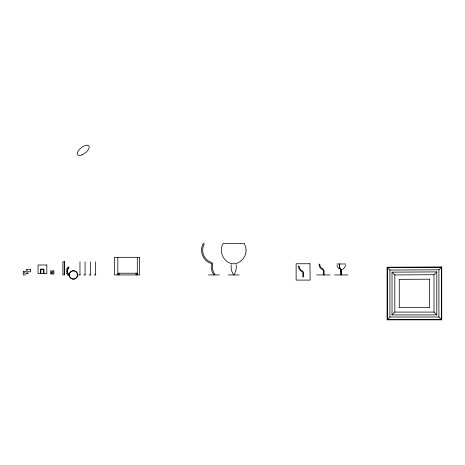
<?xml version="1.0" encoding="UTF-8"?>
<svg xmlns="http://www.w3.org/2000/svg" width="465" height="465" viewBox="0 0 465 465"><rect width="100%" height="100%" fill="white"/><g stroke="black" fill="none" stroke-linecap="round" stroke-linejoin="round"><path stroke-width="0.7" d="M341.333 269.88L341.351 270.095A2.813 0.465 -90 0 1 341.397 271.287L341.374 274.931M66.274 270.316L66.274 271.984M77.393 276.001L77.533 274.931A4.121 4.121 0 0 0 71.354 271.362A4.121 4.121 0 0 0 71.354 278.5L72.348 278.913A4.121 4.121 0 0 0 77.393 276.001L77.754 276.094M231.262 264.632C230.657 268.212 231.558 272.008 233.703 274.931C235.854 272.008 236.755 268.212 236.144 264.632M345.553 265.114L344.681 267.549L342.763 269.281M66.443 269.497L67.559 267.265M392.024 272.147L394.82 274.931L434.008 274.722L436.804 271.909L436.804 314.892L392.024 314.892L392.024 272.147L436.804 271.909M387.432 267.584L389.914 270.055L438.914 269.793L441.395 267.294M387.432 319.484L389.914 316.996L438.914 316.996L441.395 319.484M392.024 314.892L394.82 312.091L434.008 312.091L436.804 314.892M68.076 275.611L68.994 274.78L68.541 274.269A5.057 5.057 0 0 1 68.541 268.032L68.994 267.52L68.076 266.695M336.951 263.986L345.582 263.986M339.531 264.597L339.293 263.986L339.293 264.597A5.313 1.558 -90 0 0 340.252 269.508L342.287 269.508M340.775 271.287L341.397 271.287M23.25 271.432L26.023 271.432L28.295 273.705L25.523 273.705L23.25 271.432L23.25 274.931L25.523 274.931M51.615 271.938L52.882 271.938L52.882 273.211L51.603 273.089M117.825 273.222L137.303 273.222M77.533 274.931L77.905 274.931M78.608 274.931L80.276 274.931M83.694 274.931L85.362 274.931M89.03 274.931L90.698 274.931M94.215 274.931L95.883 274.931M208.448 274.931L219.335 274.931M228.263 274.931L239.15 274.931M316.677 274.931L330.069 274.931M334.568 274.931L347.965 274.931M338.904 268.706L337.578 267.102L336.974 265.114M67.559 275.036L66.443 272.804M339.805 264.597L339.462 263.986L339.462 264.597A5.318 2.209 -90 0 0 340.839 269.502A2.063 0.86 -90 0 1 341.269 271.287L341.264 274.931M438.914 269.793L438.914 316.996M434.008 274.722L434.008 312.091M394.82 274.931L394.82 312.091M389.914 270.055L389.914 316.996M340.554 274.931L340.554 271.287A2.063 0.605 -90 0 0 340.252 269.508M324.029 274.931L324.14 271.287A2.831 2.831 0 0 0 322.739 268.846L322.663 268.753A4.499 4.499 0 0 1 319.891 264.597L319.071 263.986L319.071 264.597A5.313 5.313 0 0 0 322.35 269.508A2.063 2.063 0 0 1 323.373 271.287L323.373 274.931M137.303 257.319L137.303 274.966M136.117 273.222L136.117 274.966M119.017 273.222L119.017 274.966M117.825 257.319L117.825 274.966M95.581 261.836L95.581 274.931M90.396 261.836L90.396 274.931M85.06 261.836L85.06 274.931M79.974 261.836L79.974 274.931M64.257 261.836L64.257 274.931M51.644 271.938L51.563 273.031M43.983 273.67L43.983 269.084L40.42 269.084L40.42 273.67M43.507 273.67L43.507 269.56L40.897 269.56L40.897 273.67M68.832 274.931A5.284 5.284 0 0 1 68.832 267.369M340.426 268.979A2.831 0.831 -90 0 1 340.63 269.671M246.061 249.955C246.514 258.29 237.557 266.724 229.326 262.853C222.194 259.639 219.166 250.129 223.13 243.393L244.282 243.393L245.828 247.676L246.061 249.955M77.632 274.931L77.486 276.024A4.214 4.214 0 0 1 72.319 279.006L71.302 278.582A4.214 4.214 0 0 1 71.302 271.281A4.214 4.214 0 0 1 77.632 274.931M303.633 273.315L303.523 276.96L302.866 276.96L302.866 273.315A2.063 2.063 0 0 0 301.849 271.537A5.313 5.313 0 0 1 298.565 266.625L298.565 266.015L299.384 266.625A4.499 4.499 0 0 0 302.163 270.781L302.238 270.874A2.831 2.831 0 0 1 303.633 273.315M214.795 274.269L213.888 274.931A13.619 13.619 0 0 1 211.651 263.661A13.985 13.985 0 0 1 203.315 243.393L204.275 243.927A12.892 12.892 0 0 0 211.953 262.609L212.738 263.928A12.503 12.503 0 0 0 214.795 274.269M441.75 266.939L387.078 267.23L387.078 319.839L441.75 319.839L441.75 266.939M441.343 267.352L387.485 267.637L387.485 319.426L441.343 319.426L441.343 267.352M429.561 279.192L399.261 279.349L399.261 307.65L429.561 307.65L429.561 279.192M139.605 257.319L114.448 257.319L114.448 274.931L139.605 274.931L139.605 257.319M64.559 261.836L62.891 261.836L62.891 274.931L64.559 274.931L64.559 261.836M309.946 263.748L296.135 263.748L296.135 280.099L310.161 280.099L309.946 263.748M46.82 264.986L38.037 264.986L38.037 273.67L46.82 273.67L46.82 264.986M30.707 269.537L26.023 269.537L28.289 271.798L30.707 271.81L30.707 269.537M53.859 270.88L50.673 270.88L50.673 274.007L53.859 274.007L53.859 270.88M82.043 154.88A7.138 3.301 -38.7 0 0 88.931 145.958A7.138 3.301 -38.7 0 0 78.858 150.108A7.138 3.301 -38.7 0 0 82.043 154.88"/></g></svg>
